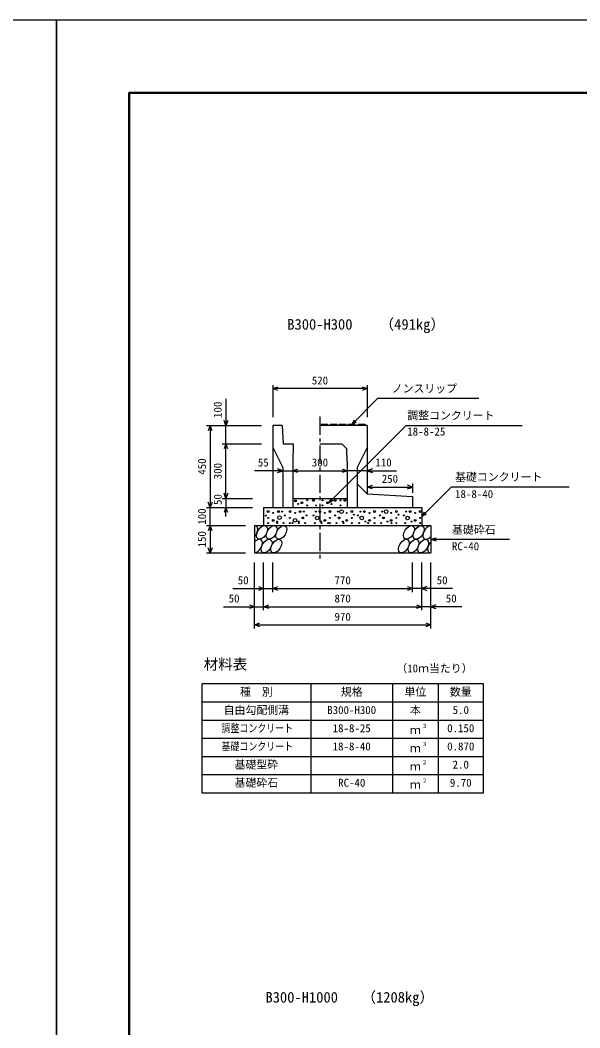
# Model space of a CAD drawing. Units: millimetres, scale not verified. Extents: x -16800 to 16800, y -5940 to 5940.
# Drawn here: x -200 to 2880, y 399 to 5940 of the extents above; entities that cross this region are included whole.
import ezdxf
from ezdxf.enums import TextEntityAlignment as Align

# ---------------------------------------------------------------- set-up
doc = ezdxf.new("R2010")
doc.units = ezdxf.units.MM
doc.header["$LTSCALE"] = 20
doc.linetypes.add('CHAIN1', pattern=[8, 5, -1, 1, -1])
for name, color, linetype, lineweight in [('0-0_DIM', 7, 'Continuous', 25), ('0-1_Defpoints', 5, 'Continuous', 25), ('0-2_HATCH', 6, 'Continuous', 25), ('0-3_HYO', 3, 'Continuous', 25), ('0-4_HYO2', 4, 'Continuous', 25), ('0-5_OUTLINE', 3, 'Continuous', 25), ('0-6_TXT', 7, 'Continuous', 25), ('0-7_WAKU', 3, 'Continuous', 25)]:
    doc.layers.add(name, color=color, linetype=linetype, lineweight=lineweight)
doc.styles.add('ＭＳ ゴシック', font='')
doc.styles.get('ＭＳ ゴシック').set_extended_font_data('MS Gothic')

msp = doc.modelspace()

# ---------------------------------------------------------------- linework, layer by layer
at = {"layer": '0-0_DIM'}
for p, q in [((1190, 3933.86), (1190, 3757.12)), ((1710, 3933.86), (1710, 3757.12)), ((1710, 3913.86), (1190, 3913.86)), ((932.46, 3857.81), (932.46, 3710.65)), ((1625, 3717.15), (1767.21, 3859.36)), ((2324.1, 3859.36), (1767.21, 3859.36)), ((1625, 3717.15), (1640, 3743.13)), ((1625, 3717.15), (1650.98, 3732.15)), ((825.8, 3710.65), (1129.13, 3710.65)), ((845.8, 3710.65), (845.8, 3260.65)), ((932.46, 3610.65), (932.46, 3710.65)), ((1498.87, 3285.65), (1923.7, 3710.48)), ((1923.7, 3710.48), (2562.9, 3710.48)), ((912.46, 3610.65), (1129.13, 3610.65)), ((932.46, 3310.65), (932.46, 3610.65)), ((1245, 3462.72), (1088.82, 3462.72)), ((1245, 3462.72), (1300, 3462.72)), ((1300, 3462.72), (1600, 3462.72)), ((1710, 3462.72), (1600, 3462.72)), ((1710, 3462.72), (1870.77, 3462.72)), ((1960, 3392.78), (1960, 3340.65)), ((1710, 3372.78), (1960, 3372.78)), ((2173.65, 3374.3), (2010, 3210.65)), ((2173.65, 3374.3), (2820.53, 3374.3)), ((912.46, 3310.65), (1079.13, 3310.65)), ((932.46, 3310.65), (932.46, 3260.65)), ((1498.87, 3285.65), (1513.87, 3311.63)), ((1498.87, 3285.65), (1524.85, 3300.65)), ((825.8, 3260.65), (1079.13, 3260.65)), ((845.8, 3160.65), (845.8, 3260.65)), ((932.46, 3210.65), (932.46, 3260.65)), ((2010, 3210.65), (2025, 3236.63)), ((2010, 3210.65), (2035.98, 3225.65)), ((825.8, 3160.65), (1040, 3160.65)), ((845.8, 3160.65), (845.8, 3010.65)), ((2060, 3085.65), (2088.98, 3093.41)), ((2060, 3085.65), (2493.31, 3085.65)), ((2060, 3085.65), (2088.98, 3077.88)), ((825.8, 3010.65), (1040, 3010.65)), ((1090, 2595.13), (1090, 2957.48)), ((1140, 2695.13), (1140, 2957.48)), ((1190, 2795.13), (1190, 2957.48)), ((1960, 2795.13), (1960, 2957.48)), ((2010, 2695.13), (2010, 2957.48)), ((2060, 2595.13), (2060, 2957.48)), ((970, 2815.13), (1190, 2815.13)), ((1190, 2815.13), (1960, 2815.13)), ((2180, 2815.13), (1960, 2815.13)), ((920, 2715.13), (1140, 2715.13)), ((1140, 2715.13), (2010, 2715.13)), ((2230, 2715.13), (2010, 2715.13)), ((1090, 2615.13), (2060, 2615.13))]:
    msp.add_line(p, q, dxfattribs=at)
at = {"layer": '0-0_DIM', "linetype": 'CHAIN1'}
msp.add_line((1450, 3760.65), (1450, 2960.65), dxfattribs=at)
at = {"layer": '0-0_DIM'}
for points in [[(1218.23, 3903.6), (1190.04, 3913.86), (1218.23, 3924.12)], [(1681.85, 3924.12), (1710.04, 3913.86), (1681.85, 3903.6)], [(942.72, 3738.84), (932.46, 3710.65), (922.2, 3738.84)], [(856.06, 3682.46), (845.8, 3710.65), (835.54, 3682.46)], [(942.72, 3582.46), (932.46, 3610.65), (922.2, 3582.46)], [(1216.81, 3452.46), (1245, 3462.72), (1216.81, 3472.98)], [(1328.19, 3452.46), (1300, 3462.72), (1328.19, 3472.98)], [(1571.81, 3472.98), (1600, 3462.72), (1571.81, 3452.46)], [(1738.19, 3472.98), (1710, 3462.72), (1738.19, 3452.46)], [(1738.19, 3362.52), (1710, 3372.78), (1738.19, 3383.04)], [(1931.81, 3362.52), (1960, 3372.78), (1931.81, 3383.04)], [(942.72, 3338.84), (932.46, 3310.65), (922.2, 3338.84)], [(856.06, 3288.84), (845.8, 3260.65), (835.54, 3288.84)], [(942.72, 3232.46), (932.46, 3260.65), (922.2, 3232.46)], [(856.06, 3132.46), (845.8, 3160.65), (835.54, 3132.46)], [(856.06, 3038.84), (845.8, 3010.65), (835.54, 3038.84)], [(1111.81, 2825.4), (1140, 2815.13), (1111.81, 2804.87)], [(1218.19, 2804.87), (1190, 2815.13), (1218.19, 2825.4)], [(1931.81, 2825.4), (1960, 2815.13), (1931.81, 2804.87)], [(2038.19, 2825.4), (2010, 2815.13), (2038.19, 2804.87)], [(1061.81, 2725.4), (1090, 2715.13), (1061.81, 2704.87)], [(1168.19, 2704.87), (1140, 2715.13), (1168.19, 2725.4)], [(1981.81, 2725.4), (2010, 2715.13), (1981.81, 2704.87)], [(2088.19, 2725.4), (2060, 2715.13), (2088.19, 2704.87)], [(1118.19, 2604.87), (1090, 2615.13), (1118.19, 2625.4)], [(2031.81, 2625.4), (2060, 2615.13), (2031.81, 2604.87)]]:
    msp.add_lwpolyline(points, dxfattribs=at)
at = {"layer": '0-1_Defpoints'}
for points in [[(-16800, -5940), (0, -5940), (0, 5940), (-16800, 5940)], [(0, -5940), (16800, -5940), (16800, 5940), (0, 5940)]]:
    msp.add_lwpolyline(points, close=True, dxfattribs=at)
at = {"layer": '0-2_HATCH'}
for p, q in [((1455, 3710.65), (1456, 3717.15)), ((1494, 3717.15), (1456, 3717.15)), ((1495, 3710.65), (1494, 3717.15)), ((1505, 3710.65), (1506, 3717.15)), ((1544, 3717.15), (1506, 3717.15)), ((1545, 3710.65), (1544, 3717.15)), ((1555, 3710.65), (1556, 3717.15)), ((1594, 3717.15), (1556, 3717.15)), ((1595, 3710.65), (1594, 3717.15)), ((1605, 3710.65), (1606, 3717.15)), ((1644, 3717.15), (1606, 3717.15)), ((1645, 3710.65), (1644, 3717.15)), ((1660, 3710.65), (1661, 3717.15)), ((1699, 3717.15), (1661, 3717.15)), ((1700, 3710.65), (1699, 3717.15))]:
    msp.add_line(p, q, dxfattribs=at)
for centre, radius in [((1314.75, 3296.52), 5), ((1329.9, 3279.83), 2.5), ((1350.93, 3286.83), 5), ((1378.97, 3299.96), 2.5), ((1378.97, 3271.95), 2.5), ((1414.13, 3299.68), 5), ((1428.15, 3271.66), 2.5), ((1464.04, 3299.68), 2.5), ((1464.04, 3271.66), 2.5), ((1492.08, 3286.55), 5), ((1513.11, 3279.54), 2.5), ((1534.13, 3299.68), 5), ((1562.99, 3299.96), 2.5), ((1562.99, 3271.95), 2.5), ((1586.99, 3299.68), 5), ((1152.55, 3215.91), 2.5), ((1164.97, 3238.7), 5), ((1193.01, 3230.82), 2.5), ((1221.04, 3237.83), 5), ((1227.58, 3204.81), 10), ((1242.07, 3237.83), 2.5), ((1256.09, 3216.82), 2.5), ((1284.97, 3238.7), 5), ((1313.01, 3230.82), 2.5), ((1341.04, 3237.83), 5), ((1362.07, 3237.83), 2.5), ((1376.09, 3216.82), 2.5), ((1413.91, 3216.82), 2.5), ((1427.93, 3237.83), 2.5), ((1448.96, 3237.83), 5), ((1476.99, 3230.82), 2.5), ((1505.03, 3238.7), 5), ((1533.91, 3216.82), 2.5), ((1547.93, 3237.83), 2.5), ((1568.96, 3237.83), 10), ((1596.99, 3230.82), 2.5), ((1625.03, 3238.7), 5), ((1636.37, 3221.13), 2.5), ((1659.13, 3216.82), 2.5), ((1673.15, 3237.83), 2.5), ((1694.18, 3237.83), 5), ((1722.22, 3230.82), 2.5), ((1750.26, 3238.7), 5), ((1779.13, 3216.82), 2.5), ((1793.15, 3237.83), 2.5), ((1814.18, 3237.83), 10), ((1842.22, 3230.82), 2.5), ((1870.26, 3238.7), 5), ((1881.6, 3221.13), 2.5), ((1911.06, 3216.82), 2.5), ((1925.08, 3237.83), 2.5), ((1946.11, 3237.83), 5), ((1974.14, 3230.82), 2.5), ((2002.18, 3238.7), 5), ((1164.97, 3202.81), 2.5), ((1164.97, 3174.8), 2.5), ((1193.01, 3189.68), 5), ((1214.03, 3182.67), 2.5), ((1214.06, 3174.8), 2.5), ((1249.08, 3174.8), 2.5), ((1284.97, 3202.81), 2.5), ((1284.97, 3174.8), 2.5), ((1298.18, 3174.8), 2.5), ((1313.01, 3189.68), 10), ((1334.03, 3182.67), 2.5), ((1334.06, 3174.8), 2.5), ((1355.06, 3202.81), 5), ((1369.08, 3174.8), 2.5), ((1420.92, 3174.8), 2.5), ((1434.94, 3202.81), 10), ((1455.97, 3182.67), 2.5), ((1459.08, 3174.8), 2.5), ((1476.99, 3189.68), 5), ((1494.97, 3174.8), 2.5), ((1505.03, 3202.81), 2.5), ((1505.03, 3174.8), 2.5), ((1540.92, 3174.8), 2.5), ((1554.94, 3202.81), 5), ((1575.97, 3182.67), 2.5), ((1579.08, 3174.8), 2.5), ((1596.99, 3189.68), 5), ((1625.03, 3202.81), 2.5), ((1625.03, 3174.8), 2.5), ((1666.14, 3174.8), 2.5), ((1680.16, 3202.81), 10), ((1701.19, 3182.67), 2.5), ((1715.03, 3174.8), 2.5), ((1722.22, 3189.68), 5), ((1750.26, 3202.81), 2.5), ((1750.26, 3174.8), 2.5), ((1750.92, 3174.8), 2.5), ((1786.14, 3174.8), 2.5), ((1800.16, 3202.81), 5), ((1821.19, 3182.67), 2.5), ((1842.22, 3189.68), 5), ((1843.98, 3174.8), 2.5), ((1870.26, 3202.81), 2.5), ((1870.26, 3174.8), 2.5), ((1918.07, 3174.8), 2.5), ((1932.09, 3202.81), 10), ((1953.11, 3182.67), 2.5), ((1974.14, 3189.68), 5), ((2002.18, 3202.81), 2.5), ((2002.18, 3174.8), 2.5)]:
    msp.add_circle(centre, radius, dxfattribs=at)
for centre, start_param, end_param in [((1077.64, 3123.14), 4.385593, 6.6745444), ((2046.14, 3123.14), 0.3357715, 4.4411806), ((1102.96, 3048.15), 3.5111464, 7.548991), ((2071.46, 3048.15), 1.2110787, 3.5658734)]:
    msp.add_ellipse(centre, major_axis=(21.81, 35.31), ratio=0.5792, start_param=start_param, end_param=end_param, dxfattribs=at)
for centre in [(1130.84, 3123.14), (1184.05, 3123.14), (1237.26, 3123.14), (1939.72, 3123.14), (1992.93, 3123.14), (1156.16, 3048.15), (1209.37, 3048.15), (1911.84, 3048.15), (1965.04, 3048.15), (2018.25, 3048.15)]:
    msp.add_ellipse(centre, major_axis=(21.81, 35.31), ratio=0.5792, dxfattribs=at)
at = {"layer": '0-3_HYO'}
for p, q in [((1400, 2291.69), (1400, 1691.69)), ((1850, 2291.69), (1850, 1691.69)), ((2100, 2291.69), (2100, 1691.69)), ((800, 2191.69), (2350, 2191.69))]:
    msp.add_line(p, q, dxfattribs=at)
msp.add_lwpolyline([(800, 1691.69), (2350, 1691.69), (2350, 2291.69), (800, 2291.69)], close=True, dxfattribs=at)
at = {"layer": '0-4_HYO2'}
for p, q in [((800, 2091.69), (2350, 2091.69)), ((800, 1991.69), (2350, 1991.69)), ((800, 1891.69), (2350, 1891.69)), ((800, 1791.69), (2350, 1791.69))]:
    msp.add_line(p, q, dxfattribs=at)
at = {"layer": '0-5_OUTLINE'}
for p, q in [((1190, 3710.65), (1190, 3260.65)), ((1242.5, 3710.65), (1190, 3710.65)), ((1242.5, 3710.65), (1247.5, 3610.65)), ((1710, 3710.65), (1450, 3710.65)), ((1710, 3710.65), (1710, 3335.65)), ((1247.5, 3610.65), (1302.5, 3610.65)), ((1302.5, 3610.65), (1300, 3510.65)), ((1450, 3610.65), (1570, 3610.65)), ((1570, 3610.65), (1598.21, 3582.44)), ((1190, 3590.65), (1245, 3480.65)), ((1600, 3510.65), (1598.21, 3582.44)), ((1710, 3590.65), (1655, 3480.65)), ((1300, 3510.65), (1300, 3260.65)), ((1600, 3510.65), (1600, 3260.65)), ((1245, 3480.65), (1245, 3260.65)), ((1655, 3480.65), (1655, 3260.65)), ((1300, 3310.65), (1600, 3310.65)), ((1960, 3320.65), (1960, 3260.65)), ((1140, 3260.65), (1140, 3160.65)), ((1140, 3260.65), (2010, 3260.65)), ((1190, 3260.65), (1300, 3260.65)), ((1600, 3260.65), (1960, 3260.65)), ((2010, 3260.65), (2010, 3160.65)), ((1090, 3160.65), (1090, 3010.65)), ((1090, 3160.65), (2060, 3160.65)), ((2060, 3160.65), (2060, 3010.65)), ((1090, 3010.65), (2060, 3010.65))]:
    msp.add_line(p, q, dxfattribs=at)
msp.add_lwpolyline([(1655, 3390.65), (1710, 3335.65), (1960, 3320.65)], dxfattribs=at)
at = {"layer": '0-7_WAKU', "lineweight": 50}
msp.add_lwpolyline([(400, -5540), (16400, -5540), (16400, 5540), (400, 5540)], close=True, dxfattribs=at)

# ---------------------------------------------------------------- texts
at = {"layer": '0-0_DIM', "style": 'ＭＳ ゴシック'}
for s, p in [('520', (1405, 3923.86)), ('ノンスリップ', (1844.52, 3879.54)), ('調整コンクリート', (1930.42, 3731)), ('18-8-25', (1930.42, 3642.72)), ('55', (1107.85, 3472.72)), ('300', (1404.92, 3472.72)), ('110', (1754.92, 3472.72)), ('250', (1790, 3382.78)), ('基礎コンクリート', (2193.65, 3393.04)), ('18-8-40', (2193.65, 3299.22)), ('基礎砕石', (2176.32, 3102.82)), ('RC-40', (2176.32, 3012.13)), ('50', (997.56, 2825.13)), ('770', (1530, 2825.13)), ('50', (2092.44, 2825.13)), ('50', (947.56, 2725.13)), ('870', (1530, 2725.13)), ('50', (2142.44, 2725.13)), ('970', (1530, 2625.13))]:
    msp.add_text(s, height=43.99, dxfattribs=at).set_placement(p, align=Align.BOTTOM_LEFT)
for s, p in [('100', (922.46, 3752.74)), ('450', (835.8, 3440.65)), ('300', (922.46, 3415.65)), ('50', (922.46, 3273.98)), ('100', (835.8, 3165.65)), ('150', (835.8, 3040.65))]:
    msp.add_text(s, height=43.99, rotation=90, dxfattribs=at).set_placement(p, align=Align.BOTTOM_LEFT)
at = {"layer": '0-6_TXT', "style": 'ＭＳ ゴシック'}
for s, height, p in [('B300-H300', 58.65, (1270, 4220.65)), ('（491kg）', 58.65, (1778.37, 4220.65)), ('材料表', 58.65, (810, 2351.69)), ('（10ｍ当たり）', 43.99, (1870, 2340.69)), ('種\u3000別', 43.99, (1010, 2211.69)), ('規格', 43.99, (1565, 2211.69)), ('単位', 43.99, (1915, 2211.69)), ('数量', 43.99, (2165, 2211.69)), ('自由勾配側溝', 43.99, (920, 2111.69)), ('B300-H300', 43.99, (1490, 2111.69)), ('本', 43.99, (1945, 2111.69)), ('5.0', 43.99, (2180, 2111.69)), ('18-8-25', 43.99, (1520, 2011.69)), ('３', 21.99, (2010.54, 2042.05)), ('0.150', 43.99, (2150, 2011.69)), ('ｍ', 43.99, (1945, 2001.69)), ('18-8-40', 43.99, (1520, 1911.69)), ('ｍ', 43.99, (1945, 1901.69)), ('３', 21.99, (2010.54, 1942.05)), ('0.870', 43.99, (2150, 1911.69)), ('基礎型砕', 43.99, (980, 1811.69)), ('ｍ', 43.99, (1945, 1801.69)), ('２', 21.99, (2010.54, 1842.05)), ('2.0', 43.99, (2180, 1811.69)), ('基礎砕石', 43.99, (980, 1711.69)), ('RC-40', 43.99, (1550, 1711.69)), ('ｍ', 43.99, (1945, 1701.69)), ('２', 21.99, (2010.54, 1742.05)), ('9.70', 43.99, (2165, 1711.69)), ('B300-H1000', 58.65, (1150, 520.65)), ('（1208kg）', 58.65, (1678.37, 520.65))]:
    msp.add_text(s, height=height, dxfattribs=at).set_placement(p, align=Align.BOTTOM_LEFT)
at = {"layer": '0-6_TXT', "style": 'ＭＳ ゴシック', "width": 0.8}
for s, p in [('調整コンクリート', (908, 2011.69)), ('基礎コンクリート', (908, 1911.69))]:
    msp.add_text(s, height=43.99, dxfattribs=at).set_placement(p, align=Align.BOTTOM_LEFT)

doc.saveas('drawing.dxf')
